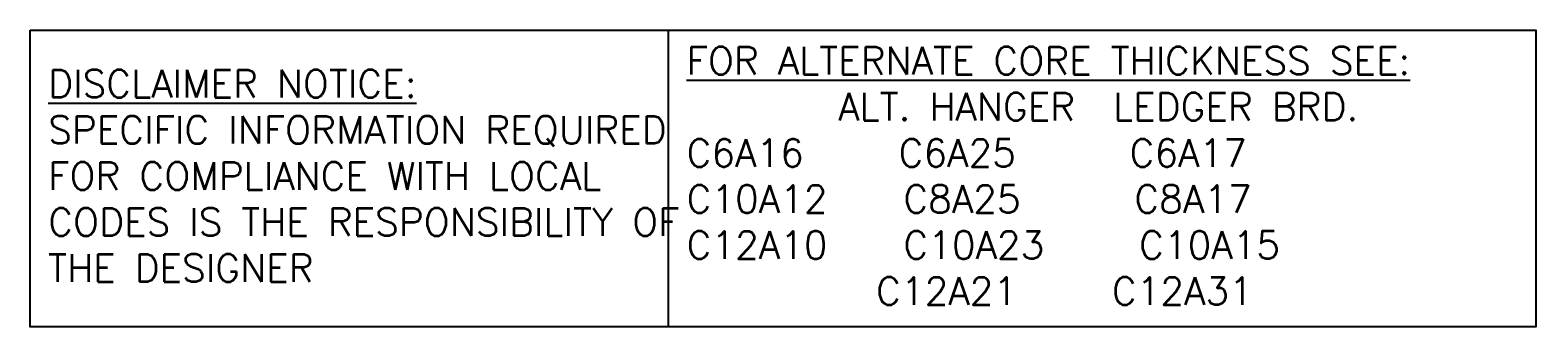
# Model space of a CAD drawing. Header units: inches. Extents: x 151.3 to 213.5, y 89.8 to 169.2.
# Drawn here: x 158.33 to 188.97, y 89.83 to 95.86 of the extents above; entities that cross this region are included whole.
import ezdxf

# ---------------------------------------------------------------- set-up
doc = ezdxf.new("R2010")
doc.units = ezdxf.units.IN
doc.header["$MEASUREMENT"] = 0
doc.layers.add('TEXT', color=4, linetype='Continuous')
doc.styles.get("Standard").update_dxf_attribs({"font": 'romans.shx', "height": 0.75})

msp = doc.modelspace()

# ---------------------------------------------------------------- linework, layer by layer
at = {"layer": 'TEXT'}
msp.add_lwpolyline([(158.327, 95.865), (171.311, 95.865), (171.311, 89.827), (158.327, 89.827)], close=True, dxfattribs=at)
msp.add_lwpolyline([(171.311, 95.865), (188.971, 95.865), (188.971, 89.827), (171.311, 89.827)], dxfattribs=at)

# ---------------------------------------------------------------- texts
at = {"layer": 'TEXT', "char_height": 0.5625, "attachment_point": 4}
for s, insert, width in [('{\\LFOR ALTERNATE CORE THICKNESS SEE:\\P}        ALT. HANGER  LEDGER BRD.\\PC6A16     C6A25      C6A17     \\PC10A12    C8A25      C8A17\\PC12A10    C10A23     C10A15\\P          C12A21     C12A31', (171.686, 92.898), 23.33295), ('{\\LDISCLAIMER NOTICE:}\\PSPECIFIC INFORMATION REQUIRED FOR COMPLIANCE WITH LOCAL CODES IS THE RESPONSIBILITY OF THE DESIGNER', (158.694, 92.898), 14.00235)]:
    msp.add_mtext(s, dxfattribs=dict(at, insert=insert, width=width))

doc.saveas('drawing.dxf')
